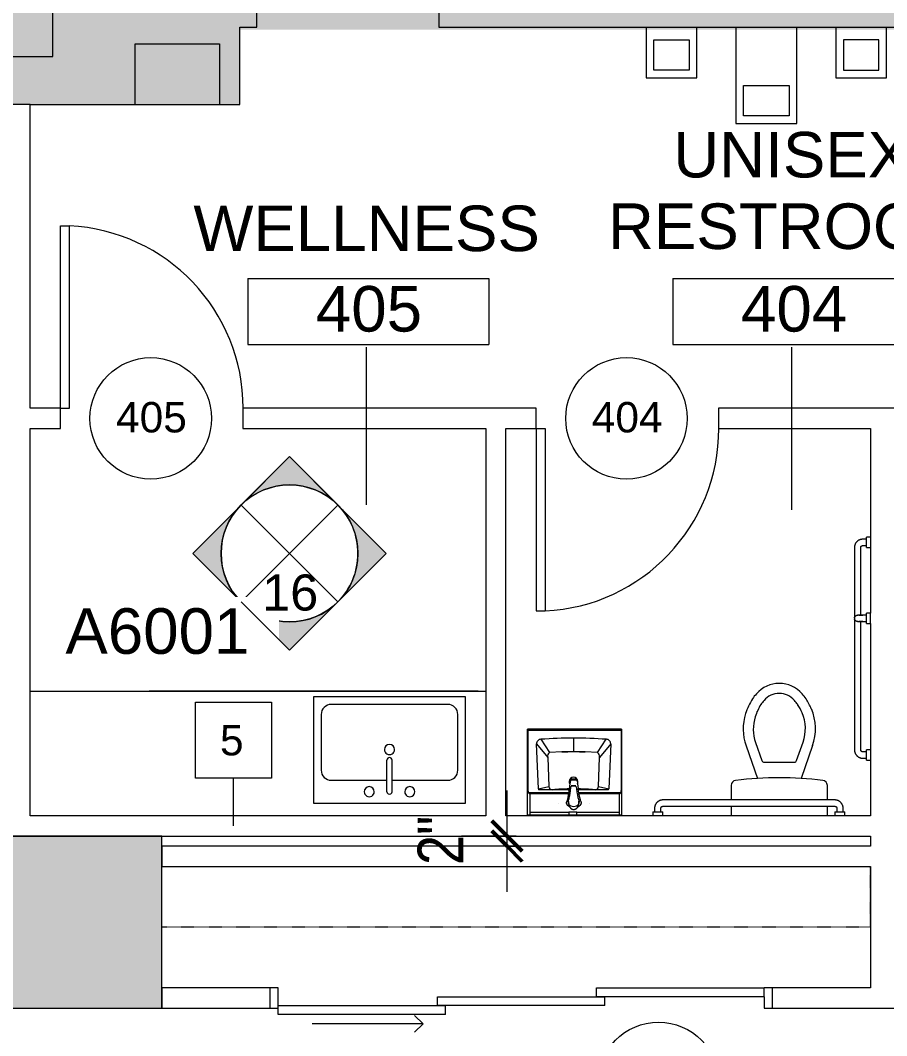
# Model space of a CAD drawing. Header units: inches. Extents: x -865 to 1895, y -762 to 1388.
# Drawn here: x 497.7 to 668.9, y -346.6 to -146.1 of the extents above; entities that cross this region are included whole.
import ezdxf

# ---------------------------------------------------------------- set-up
doc = ezdxf.new("R2010")
doc.units = ezdxf.units.IN
doc.header["$MEASUREMENT"] = 0
doc.linetypes.add('Overhead', pattern=[0.15625, 0.09375, -0.0625])
for name, color, linetype, lineweight in [('4th Floor Revit Background_dwg', 8, 'Continuous', 9), ('8309_BB$0$BB_COL_FILL', 7, 'Continuous', 9), ('A-ANNO-DIMS', 211, 'Continuous', 9), ('A-ANNO-DIMS-96', 211, 'Continuous', 9), ('A-AREA-IDEN', 2, 'Continuous', 20), ('A-DETL-GENF', 92, 'Continuous', 9), ('A-DOOR', 31, 'Continuous', 9), ('A-DOOR-FRAM', 31, 'Continuous', 9), ('A-DOOR-IDEN', 31, 'Continuous', 20), ('A-EXIST-CORE', 7, 'Continuous', 9), ('A-EXIST-WALL-INT', 7, 'Continuous', 9), ('A-WALL', 113, 'Continuous', 9), ('A-WALL-IDEN', 211, 'Continuous', 20), ('G-ANNO-SYMB', 111, 'Continuous', 9), ('P-EXIST-FIXT', 7, 'Continuous', 9), ('P-SANR-FIXT', 6, 'Continuous', 9), ('Q-CASE', 31, 'Continuous', 9), ('Q-SPCQ', 91, 'Continuous', 9)]:
    doc.layers.add(name, color=color, linetype=linetype, lineweight=lineweight)
doc.styles.add('Arial_1', font='arial.ttf', dxfattribs={"height": 9})
doc.styles.add('Arial_2', font='arial.ttf', dxfattribs={"height": 7.125})
doc.styles.add('Arial_3', font='arial.ttf', dxfattribs={"height": 6})
doc.styles.add('Arial_4', font='arial.ttf', dxfattribs={"width": 0.85, "height": 9})
doc.dimstyles.new('Linear_-_3_32__Arial__85_-_1__Tolerance', dxfattribs={"dimscale": 12, "dimtxt": 9.182335, "dimasz": 0.5, "dimexe": 0.75, "dimexo": 0.5, "dimgap": 0.5, "dimtad": 1, "dimdec": 0, "dimzin": 3, "dimdsep": 46, "dimlunit": 4, "dimtxsty": 'Arial_4', "dimblk1": 'OBLIQUE', "dimblk2": 'OBLIQUE', "dimsah": 1, "dimcen": 0.09, "dimdle": 0.75, "dimazin": 0, "dimtfac": 1, "dimtdec": 4, "dimtix": 1, "dimtmove": 0, "dimatfit": 3, "dimfxl": 1, "dimtvp": 1, "dimfrac": 2, "dimtolj": 1, "dimtzin": 0, "dimarcsym": 2})

# ---------------------------------------------------------------- blocks, each defined once
blk = doc.blocks.new('Single-Flush - 36_ x 96_-1525938-4th Floor New Construction - Partition Plan')
at = {"layer": 'A-DOOR', "color": 250, "lineweight": 20}
for p, q in [((16.25, -2), (16.25, -38.02)), ((18, -2), (16.25, -2)), ((18, -2), (18, -38.02)), ((18, -38.02), (16.25, -38.02))]:
    blk.add_line(p, q, dxfattribs=at)
at = {"layer": 'A-DOOR'}
blk.add_arc((18, -2), 36.07, 180, 267.2188, dxfattribs=at)
blk = doc.blocks.new('Counter Top _No Backsplash_ - Standard Counter Top-2510793-4th Floor New Construction - Partition Plan')
at = {"layer": 'Q-CASE', "lineweight": 13}
for p, q in [((-45.76, 24.62), (-22.26, 24.62)), ((-22.26, 24.62), (42.74, 24.62)), ((42.74, 24.62), (44.24, 24.62)), ((-22.26, 0), (-45.76, 0)), ((42.74, 0), (-22.26, 0)), ((44.24, 0), (42.74, 0))]:
    blk.add_line(p, q, dxfattribs=at)
blk = doc.blocks.new('Single-Flush - 36_ x 96_-1532445-4th Floor New Construction - Partition Plan')
at = {"layer": 'A-DOOR', "color": 250, "lineweight": 20}
for p, q in [((16.25, 2), (16.25, 38.02)), ((18, 38.02), (16.25, 38.02)), ((18, 2), (18, 38.02)), ((18, 2), (16.25, 2))]:
    blk.add_line(p, q, dxfattribs=at)
at = {"layer": 'A-DOOR'}
blk.add_arc((18, 2), 36.07, 92.7812, 180, dxfattribs=at)
blk = doc.blocks.new('Toilet - Wall-Mounted - 2D - ADA-993703-4th Floor New Construction - Partition Plan')
at = {"layer": 'P-SANR-FIXT', "lineweight": 13}
for p, q in [((-9.5, 0), (-9.5, -1.88)), ((9.5, -1.88), (9.5, 0)), ((-9.5, -3.12), (-9.5, -6)), ((9.5, -6), (9.5, -3.13)), ((-6.59, -13.86), (-4.32, -7.37)), ((6.57, -13.8), (4.32, -7.37)), ((-3.43, -10.9), (-4.71, -14.52)), ((2.96, -10.56), (-2.96, -10.56)), ((4.68, -14.46), (3.43, -10.9))]:
    blk.add_line(p, q, dxfattribs=at)
for centre, radius, start, end in [((-8.5, -6), 1, 180, 263.316), ((8.5, -6), 1, 276.684, 360), ((0, 66.53), 74.03, 263.316, 276.684), ((-2.96, -11.06), 0.5, 90, 160.6685), ((2.96, -11.06), 0.5, 19.3315, 90), ((2.84, -17.17), 10, 160.6685, 203.3287), ((-2.87, -17.11), 10, 342.1371, 19.3315), ((2.84, -17.17), 8, 160.6685, 203.3287), ((-2.87, -17.11), 8, 342.1371, 19.3315), ((-5.91, -16.13), 11.2, 328.4728, 342.1371), ((6.53, -15.58), 14.01, 203.3287, 212.3538), ((6.53, -15.58), 12.01, 203.3287, 212.1619), ((3.98, -16.66), 9.29, 214.879, 221.2014), ((-3.98, -16.66), 9.29, 318.7986, 325.0594), ((-5.91, -16.13), 13.2, 328.2162, 342.1371), ((3.98, -16.66), 11.29, 214.6359, 221.2014), ((0, -20.15), 4, 221.2014, 318.7986), ((-3.98, -16.66), 11.29, 318.7986, 325.3641), ((0, -20.15), 6, 221.2014, 318.7986)]:
    blk.add_arc(centre, radius, start, end, dxfattribs=at)
blk = doc.blocks.new('Upper Cabinet - Standard Upper Cabinet-1698585-4th Floor New Construction - Partition Plan')
at = {"layer": 'Q-CASE', "linetype": 'Overhead'}
for p, q in [((-47.26, 12), (92.74, 12)), ((-47.26, 0), (-47.26, 12)), ((92.74, 12), (92.74, 0))]:
    blk.add_line(p, q, dxfattribs=at)
at = {"layer": 'Q-CASE', "lineweight": 13}
blk.add_line((92.74, 0), (-47.26, 0), dxfattribs=at)
blk = doc.blocks.new('Sink - Restroom - Wall Mounted - Default-951108-4th Floor New Construction - Partition Plan')
at = {"layer": 'P-SANR-FIXT', "lineweight": 13}
for p, q in [((-9.51, 1.62), (-9.4, 1.62)), ((-9.51, -15.36), (-9.51, 1.62)), ((-9.4, 1.62), (-9.09, 1.62)), ((-9.09, 1.62), (-0.68, 1.62)), ((-9.09, 1.62), (-9.09, 1)), ((-0.68, 1), (-9.09, 1)), ((-9.09, 1), (-9.09, -2.41)), ((-0.68, 1.62), (0.03, 1.62)), ((-0.68, 1.62), (-0.68, 1)), ((-0.68, 1), (0.03, 1)), ((0.03, 1.62), (0.94, 1.62)), ((0.03, 1), (0.94, 1)), ((0.94, 1.62), (8.65, 1.62)), ((0.94, 1), (0.94, 1.62)), ((8.65, 1), (0.94, 1)), ((8.65, 1.62), (8.96, 1.62)), ((8.65, 1), (8.65, 1.62)), ((8.65, -2.41), (8.65, 1)), ((8.96, 1.62), (9.07, 1.62)), ((9.07, 1.62), (9.07, -15.35)), ((-9.45, -3.39), (-9.45, -15.09)), ((-9.13, -2.59), (-9.31, -2.77)), ((-9.31, -2.77), (-1.07, -2.77)), ((-9.13, -2.59), (-1.1, -2.59)), ((-4.92, -4.04), (-6.95, -3.56)), ((-6.93, -3.39), (-0.97, -3.39)), ((1.09, -3.39), (0.89, -3.41)), ((0.9, -3.39), (6.88, -3.39)), ((0.99, -2.77), (8.87, -2.77)), ((1.02, -2.59), (8.69, -2.59)), ((6.92, -3.56), (4.9, -4.04)), ((8.87, -2.77), (8.69, -2.59)), ((9, -15.09), (9, -3.39)), ((-4.92, -4.04), (-5.12, -9.79)), ((5.1, -9.79), (4.9, -4.04)), ((-7.34, -12.45), (-5.12, -9.79)), ((7.31, -12.45), (5.1, -9.79)), ((-4.76, -10.78), (-6.48, -13.38)), ((-4.76, -10.78), (-2.33, -10.87)), ((-2.33, -10.87), (2.3, -10.87)), ((-0.01, -13.63), (-0.01, -10.97)), ((2.3, -10.87), (4.73, -10.78)), ((6.46, -13.38), (4.73, -10.78)), ((-9.45, -15.09), (-9.51, -15.36)), ((-9.51, -15.36), (9.06, -15.36)), ((-9.45, -15.09), (9, -15.09)), ((9.07, -15.35), (9, -15.09)), ((9.06, -15.36), (9.07, -15.35))]:
    blk.add_line(p, q, dxfattribs=at)
at = {"layer": 'P-SANR-FIXT', "lineweight": 13, "flags": 128}
for points in [[(-9.31, -2.77), (-9.35, -2.8), (-9.38, -2.87), (-9.41, -2.97), (-9.43, -3.09), (-9.44, -3.24), (-9.45, -3.39)], [(-9.09, -2.41), (-9.09, -2.45), (-9.1, -2.49), (-9.1, -2.53), (-9.11, -2.56), (-9.12, -2.58), (-9.13, -2.59)], [(-7.34, -12.45), (-7.21, -9.49), (-7.08, -6.52), (-6.95, -3.56)], [(6.92, -3.56), (7.05, -6.52), (7.18, -9.49), (7.31, -12.45)], [(8.69, -2.59), (8.68, -2.58), (8.67, -2.56), (8.66, -2.53), (8.65, -2.49), (8.65, -2.45), (8.65, -2.41)], [(9, -3.39), (9, -3.24), (8.99, -3.09), (8.97, -2.97), (8.94, -2.87), (8.91, -2.8), (8.87, -2.77)], [(-0.01, -10.97), (-1.17, -10.92), (-2.33, -10.87)], [(2.3, -10.87), (1.14, -10.92), (-0.01, -10.97)]]:
    blk.add_lwpolyline(points, dxfattribs=at)
at = {"layer": 'P-SANR-FIXT', "lineweight": 13}
for centre, radius, start, end in [((-6.11, -3.6), 0.84, 165.4525, 177.4886), ((-4.26, -4.04), 0.663, 91.9155, 180), ((-1, 29.17), 32.72, 264.4886, 270.0864), ((0.97, 29.17), 32.72, 269.8373, 275.5114), ((4.23, -4.04), 0.663, 360, 88.0845), ((5.98, -3.73), 0.961, 9.8799, 20.659), ((0.01, -5.01), 0.856, 155.7776, 180), ((0.01, -5.01), 0.856, 180, 360), ((0.01, -5.01), 0.856, 0, 30), ((-4.24, -10.03), 0.913, 164.557, 235.5318), ((4.22, -10.03), 0.913, 304.4682, 15.443), ((-6.45, -12.49), 0.892, 177.4886, 267.793), ((2.32, 131.11), 144.75, 266.5114, 269.0747), ((-2.35, 131.11), 144.75, 270.9253, 273.4886), ((6.42, -12.49), 0.892, 272.207, 2.5114)]:
    blk.add_arc(centre, radius, start, end, dxfattribs=at)
blk = doc.blocks.new('Faucet-Restroom - Default-1769173-4th Floor New Construction - Partition Plan')
at = {"layer": 'P-SANR-FIXT', "lineweight": 13}
for p, q in [((-0.66, 6.13), (-0.66, 5.94)), ((0.34, 5.94), (0.34, 6.13)), ((-1.16, 1.72), (-1.16, 1.46)), ((0.84, 1.47), (0.84, 1.72))]:
    blk.add_line(p, q, dxfattribs=at)
at = {"layer": 'P-SANR-FIXT', "lineweight": 13, "flags": 128}
for points in [[(-0.65, 6.16), (-0.62, 6.18), (-0.58, 6.2), (-0.53, 6.23), (-0.46, 6.24), (-0.38, 6.26), (-0.29, 6.27), (-0.2, 6.27), (-0.11, 6.27), (-0.02, 6.27), (0.07, 6.26), (0.15, 6.24), (0.21, 6.23), (0.27, 6.2), (0.31, 6.18), (0.34, 6.16)], [(-1.05, 4.3), (-1.11, 3.84), (-1.23, 3.08), (-1.32, 2.6), (-1.38, 2.3), (-1.47, 1.95), (-1.51, 1.84), (-1.52, 1.8)], [(-0.81, 5.94), (-0.91, 5.28), (-0.97, 4.81), (-1.05, 4.3)], [(0.5, 5.94), (0.6, 5.29), (0.74, 4.36), (0.75, 4.3)], [(1.25, 1.82), (1.24, 1.86), (1.21, 1.95), (1.16, 2.09), (1.05, 2.54), (0.93, 3.18), (0.82, 3.83), (0.75, 4.3)], [(-1.24, 1.75), (-1.2, 2.01), (-1.09, 2.26)], [(-1.1, 2.23), (-1.1, 2.24), (-1.07, 2.32), (-1.03, 2.52)], [(0.68, 2.56), (0.73, 2.37), (0.76, 2.29), (0.77, 2.26)], [(0.78, 2.26), (0.89, 2.01), (0.93, 1.75)], [(-3.08, 1.33), (-3.08, 1.33), (-3.08, 1.33), (-3.08, 1.33), (-3.08, 1.33), (-3.08, 1.33), (-3.08, 1.33), (-3.08, 1.33), (-3.08, 1.33), (-3.08, 1.33), (-3.08, 1.33), (-3.08, 1.33), (-3.08, 1.33), (-3.08, 1.33), (-3.08, 1.33), (-3.08, 1.33), (-3.08, 1.33), (-3.08, 1.33), (-3.08, 1.33), (-3.08, 1.33), (-3.08, 1.33), (-3.08, 1.33), (-3.08, 1.33), (-3.08, 1.33), (-3.08, 1.33), (-3.08, 1.32), (-3.08, 1.32), (-3.08, 1.32), (-3.08, 1.32), (-3.08, 1.32), (-3.08, 1.32), (-3.08, 1.32), (-3.08, 1.32), (-3.08, 1.32), (-3.08, 1.32), (-3.08, 1.32), (-3.08, 1.32), (-3.08, 1.32), (-3.08, 1.32), (-3.08, 1.32), (-3.08, 1.32), (-3.08, 1.32), (-3.08, 1.32), (-3.08, 1.32), (-3.08, 1.32), (-3.08, 1.31), (-3.08, 1.31), (-3.08, 1.31), (-3.08, 1.31), (-3.08, 1.31), (-3.08, 1.31), (-3.08, 1.31), (-3.08, 1.31), (-3.08, 1.31), (-3.08, 1.31), (-3.08, 1.31), (-3.08, 1.31), (-3.08, 1.31), (-3.08, 1.31), (-3.08, 1.31), (-3.08, 1.31), (-3.08, 1.31), (-3.08, 1.31), (-3.08, 1.31), (-3.08, 1.31), (-3.08, 1.31), (-3.08, 1.31), (-3.08, 1.31), (-3.08, 1.31), (-3.08, 1.31), (-3.08, 1.31)], [(0.93, 1.75), (0.89, 1.48), (0.78, 1.23), (0.61, 1.02), (0.39, 0.86), (0.12, 0.76), (-0.16, 0.72), (-0.44, 0.76), (-0.7, 0.86), (-0.92, 1.02), (-1.09, 1.23), (-1.2, 1.48), (-1.24, 1.75)], [(-1.15, 1.81), (-1.16, 1.77), (-1.16, 1.73), (-1.16, 1.72)], [(0.84, 1.72), (0.84, 1.76), (0.84, 1.8), (0.84, 1.84)], [(2.93, 1.31), (2.93, 1.31), (2.93, 1.31), (2.93, 1.31), (2.93, 1.31), (2.93, 1.31), (2.93, 1.31), (2.93, 1.31), (2.93, 1.31), (2.93, 1.31), (2.93, 1.31), (2.93, 1.31), (2.93, 1.31), (2.93, 1.31), (2.93, 1.31), (2.93, 1.31), (2.93, 1.31), (2.93, 1.31), (2.93, 1.31), (2.93, 1.31), (2.93, 1.31), (2.93, 1.31), (2.93, 1.31), (2.93, 1.31), (2.93, 1.31), (2.93, 1.31), (2.93, 1.32), (2.93, 1.32), (2.93, 1.32), (2.93, 1.32), (2.93, 1.32), (2.93, 1.32), (2.93, 1.32), (2.93, 1.32), (2.93, 1.32), (2.93, 1.32), (2.93, 1.32), (2.93, 1.32), (2.93, 1.32), (2.93, 1.32), (2.93, 1.32), (2.93, 1.32), (2.93, 1.32), (2.93, 1.32), (2.93, 1.32), (2.93, 1.32), (2.93, 1.33), (2.93, 1.33), (2.93, 1.33), (2.93, 1.33), (2.93, 1.33), (2.93, 1.33), (2.93, 1.33), (2.93, 1.33), (2.93, 1.33), (2.93, 1.33), (2.93, 1.33), (2.93, 1.33), (2.93, 1.33), (2.93, 1.33), (2.93, 1.33), (2.93, 1.33), (2.93, 1.33), (2.93, 1.33), (2.93, 1.33), (2.93, 1.33), (2.93, 1.33), (2.93, 1.33), (2.93, 1.33), (2.93, 1.33), (2.93, 1.33)]]:
    blk.add_lwpolyline(points, dxfattribs=at)
at = {"layer": 'P-SANR-FIXT', "lineweight": 13}
for centre, major_axis, start_param, end_param in [((-0.18, 4.69), (1.96, 0), 1.327973, 1.81362), ((-0.18, 4.97), (1.61, 0), 4.415652, 5.009126)]:
    blk.add_ellipse(centre, major_axis=major_axis, ratio=0.079199, start_param=start_param, end_param=end_param, dxfattribs=at)
for points, knots in [([(-0.81, 5.94), (-0.81, 5.96), (-0.76, 6.01), (-0.58, 6.06), (-0.34, 6.09), (-0.09, 6.09), (0.1, 6.08), (0.24, 6.06), (0.33, 6.04), (0.4, 6.02), (0.46, 5.99), (0.49, 5.97), (0.5, 5.95), (0.5, 5.94)], [-1, -1, -1, -1, -0.852941, -0.705882, -0.588235, -0.470588, -0.352941, -0.294118, -0.235294, -0.176471, -0.117647, -0.058824, 0, 0, 0, 0]), ([(-1.58, 1.58), (-1.57, 1.65), (-1.55, 1.72), (-1.52, 1.79), (-1.52, 1.8)], [0, 0, 0, 0, 0.05555556, 0.06468184, 0.06468184, 0.06468184, 0.06468184]), ([(-0.98, 0.72), (-1.05, 0.75), (-1.14, 0.82), (-1.24, 0.9), (-1.29, 0.95), (-1.34, 0.99), (-1.38, 1.05), (-1.42, 1.1), (-1.45, 1.14), (-1.47, 1.16), (-1.49, 1.2), (-1.51, 1.26), (-1.54, 1.32), (-1.56, 1.37), (-1.57, 1.43), (-1.58, 1.49), (-1.58, 1.55), (-1.58, 1.58)], [0, 0, 0, 0, 0.2, 0.3, 0.35, 0.4, 0.475, 0.55, 0.5875, 0.60625, 0.625, 0.7, 0.775, 0.8125, 0.85, 0.925, 1, 1, 1, 1]), ([(-1.15, 1.36), (-1.15, 1.29), (-1.13, 1.13), (-1.06, 0.91), (-1.01, 0.78), (-0.98, 0.72)], [0.68454, 0.68454, 0.68454, 0.68454, 0.7777778, 0.8888889, 1, 1, 1, 1]), ([(-0.98, 0.72), (-0.95, 0.67), (-0.9, 0.6), (-0.84, 0.53), (-0.8, 0.49), (-0.77, 0.46), (-0.74, 0.44), (-0.7, 0.4), (-0.64, 0.36), (-0.58, 0.33), (-0.54, 0.3), (-0.5, 0.28), (-0.46, 0.27), (-0.4, 0.25), (-0.31, 0.22), (-0.22, 0.21), (-0.16, 0.21)], [0, 0, 0, 0, 0.166667, 0.25, 0.291667, 0.333333, 0.375, 0.416667, 0.5, 0.583333, 0.625, 0.666667, 0.708333, 0.75, 0.833333, 1, 1, 1, 1]), ([(-0.16, 0.21), (-0.1, 0.21), (-0.01, 0.22), (0.08, 0.25), (0.13, 0.26), (0.17, 0.28), (0.21, 0.3), (0.25, 0.32), (0.31, 0.35), (0.36, 0.39), (0.4, 0.42), (0.43, 0.45), (0.46, 0.47), (0.5, 0.51), (0.56, 0.58), (0.61, 0.64), (0.64, 0.68)], [0, 0, 0, 0, 0.166667, 0.25, 0.291667, 0.333333, 0.375, 0.416667, 0.5, 0.583333, 0.625, 0.666667, 0.708333, 0.75, 0.833333, 1, 1, 1, 1]), ([(1.32, 1.58), (1.32, 1.54), (1.31, 1.48), (1.3, 1.41), (1.28, 1.35), (1.26, 1.29), (1.24, 1.24), (1.22, 1.2), (1.2, 1.16), (1.17, 1.13), (1.15, 1.09), (1.11, 1.04), (1.07, 1), (1.03, 0.95), (0.99, 0.91), (0.93, 0.86), (0.82, 0.78), (0.72, 0.72), (0.64, 0.68)], [0, 0, 0, 0, 0.1, 0.15, 0.2, 0.25, 0.3, 0.35, 0.375, 0.4, 0.45, 0.5, 0.55, 0.6, 0.65, 0.7, 0.8, 1, 1, 1, 1]), ([(0.64, 0.68), (0.67, 0.74), (0.73, 0.87), (0.81, 1.11), (0.83, 1.28), (0.84, 1.37)], [0, 0, 0, 0, 0.1111111, 0.2222222, 0.3329449, 0.3329449, 0.3329449, 0.3329449]), ([(1.25, 1.82), (1.26, 1.79), (1.29, 1.72), (1.31, 1.64), (1.32, 1.58)], [0.9320871, 0.9320871, 0.9320871, 0.9320871, 0.95833333, 1, 1, 1, 1])]:
    blk.add_open_spline(points, degree=3, knots=knots, dxfattribs=at)
for points in [[(-1.24, 1.75), (-1.19, 1.86), (-1.09, 2.18), (-0.95, 2.9), (-0.8, 3.82), (-0.7, 4.5), (-0.66, 4.84)], [(0.29, 4.84), (0.34, 4.5), (0.45, 3.82), (0.61, 2.9), (0.77, 2.18), (0.87, 1.86), (0.93, 1.75)]]:
    blk.add_open_spline(points, degree=3, dxfattribs=at)
blk = doc.blocks.new('Sink Kitchen-Single - 30_ x 21_-2296041-4th Floor New Construction - Partition Plan')
at = {"layer": 'P-SANR-FIXT', "lineweight": 13}
for p, q in [((15.62, 10.59), (-14.38, 10.59)), ((-14.38, 10.59), (-14.38, -10.41)), ((15.62, -10.41), (15.62, 10.59)), ((0.12, 8.34), (0.12, 2.09)), ((1.12, 8.34), (1.12, 2.09)), ((0.12, 6.09), (-10.88, 6.09)), ((12.12, 6.09), (1.12, 6.09)), ((-12.88, 4.09), (-12.88, -6.91)), ((14.12, -6.91), (14.12, 4.09)), ((-10.88, -8.91), (12.12, -8.91)), ((-14.38, -10.41), (15.62, -10.41))]:
    blk.add_line(p, q, dxfattribs=at)
for centre, radius, start, end in [((-3.38, 8.34), 1, 360, 180), ((-3.38, 8.34), 1, 180, 0), ((0.62, 8.34), 0.5, 360, 180), ((4.62, 8.34), 1, 360, 180), ((4.62, 8.34), 1, 180, 360), ((-10.88, 4.09), 2, 90, 180), ((12.12, 4.09), 2, 360, 90), ((0.62, 2.09), 0.5, 180, 0), ((0.62, 0), 1, 360, 180), ((0.62, 0), 1, 180, 0), ((-10.88, -6.91), 2, 180, 270), ((12.12, -6.91), 2, 270, 0)]:
    blk.add_arc(centre, radius, start, end, dxfattribs=at)
blk = doc.blocks.new('ADA - toilet_3-piece_grab_bars - 17_ Seat Height-2614639-4th Floor New Construction - Partition Plan')
at = {"layer": 'Q-SPCQ'}
for p, q in [((33.19, 56.62), (32.44, 56.62)), ((33.94, 57), (33.19, 57)), ((33.19, 55), (33.19, 57)), ((30.82, 55), (30.82, 15)), ((32.07, 41.61), (32.07, 55)), ((32.44, 55.37), (33.19, 55.37)), ((33.19, 55), (33.94, 55)), ((32.07, 15), (32.07, 40.38)), ((33.19, 41.62), (32.44, 41.62)), ((33.19, 41.62), (32.44, 41.62)), ((32.44, 40.37), (33.19, 40.37)), ((32.44, 40.37), (33.19, 40.37)), ((33.94, 42), (33.19, 42)), ((33.19, 40), (33.19, 42)), ((33.94, 42), (33.94, 40)), ((33.19, 40), (33.94, 40)), ((33.19, 14.62), (32.44, 14.62)), ((33.94, 15), (33.19, 15)), ((33.19, 13), (33.19, 15)), ((32.44, 13.37), (33.19, 13.37)), ((33.19, 13), (33.94, 13)), ((26.94, 5.12), (-7.06, 5.12)), ((-9.06, 2.75), (-9.06, 2)), ((-9.06, 2.75), (-7.06, 2.75)), ((-8.68, 3.5), (-8.68, 2.75)), ((-7.43, 2.75), (-7.43, 3.5)), ((-7.06, 3.87), (26.94, 3.87)), ((-7.06, 2), (-7.06, 2.75)), ((26.94, 2.75), (26.94, 2)), ((26.94, 2.75), (28.94, 2.75)), ((27.32, 3.5), (27.32, 2.75)), ((28.57, 2.75), (28.57, 3.5)), ((28.94, 2), (28.94, 2.75))]:
    blk.add_line(p, q, dxfattribs=at)
at = {"layer": 'Q-SPCQ', "flags": 128}
for points in [[(32.44, 56.62), (32.38, 56.62), (32.31, 56.62), (32.25, 56.61), (32.18, 56.6), (32.12, 56.59), (32.05, 56.58), (31.99, 56.56), (31.93, 56.54), (31.87, 56.52), (31.81, 56.5), (31.75, 56.47), (31.69, 56.44), (31.63, 56.41), (31.58, 56.38), (31.52, 56.34), (31.47, 56.3), (31.42, 56.26), (31.37, 56.22), (31.32, 56.18), (31.28, 56.13), (31.23, 56.08), (31.19, 56.04), (31.15, 55.98), (31.11, 55.93), (31.07, 55.88), (31.04, 55.82), (31.01, 55.77), (30.98, 55.71), (30.95, 55.65), (30.93, 55.59), (30.9, 55.53), (30.88, 55.47), (30.87, 55.4), (30.85, 55.34), (30.84, 55.28), (30.83, 55.21), (30.82, 55.15), (30.82, 55.08), (30.82, 55.02), (30.82, 55)], [(32.07, 55), (32.07, 55.01), (32.07, 55.03), (32.07, 55.04), (32.07, 55.06), (32.07, 55.07), (32.08, 55.09), (32.08, 55.1), (32.09, 55.12), (32.09, 55.13), (32.1, 55.15), (32.1, 55.16), (32.11, 55.17), (32.12, 55.19), (32.12, 55.2), (32.13, 55.21), (32.14, 55.22), (32.15, 55.24), (32.16, 55.25), (32.17, 55.26), (32.18, 55.27), (32.19, 55.28), (32.2, 55.29), (32.21, 55.3), (32.23, 55.31), (32.24, 55.32), (32.25, 55.32), (32.26, 55.33), (32.28, 55.34), (32.29, 55.34), (32.31, 55.35), (32.32, 55.35), (32.33, 55.36), (32.35, 55.36), (32.36, 55.37), (32.38, 55.37), (32.39, 55.37), (32.41, 55.37), (32.42, 55.37), (32.44, 55.37), (32.44, 55.37)], [(30.83, 41.12), (30.83, 41.15), (30.84, 41.17), (30.85, 41.2), (30.86, 41.22), (30.87, 41.24), (30.88, 41.27), (30.89, 41.29), (30.9, 41.31), (30.91, 41.33), (30.93, 41.35), (30.94, 41.37), (30.96, 41.39), (30.97, 41.41), (30.99, 41.43), (31.01, 41.45), (31.02, 41.47), (31.04, 41.48), (31.06, 41.5), (31.08, 41.51), (31.1, 41.53), (31.12, 41.54), (31.15, 41.55), (31.17, 41.56), (31.19, 41.57), (31.21, 41.58), (31.24, 41.59), (31.26, 41.6), (31.29, 41.61), (31.31, 41.61), (31.33, 41.62), (31.36, 41.62), (31.38, 41.62), (31.41, 41.62), (31.43, 41.62), (31.44, 41.62)], [(31.44, 40.37), (31.42, 40.38), (31.39, 40.38), (31.37, 40.38), (31.34, 40.38), (31.32, 40.39), (31.29, 40.39), (31.27, 40.4), (31.24, 40.41), (31.22, 40.42), (31.2, 40.42), (31.17, 40.43), (31.15, 40.45), (31.13, 40.46), (31.11, 40.47), (31.09, 40.48), (31.07, 40.5), (31.05, 40.51), (31.03, 40.53), (31.01, 40.55), (30.99, 40.56), (30.98, 40.58), (30.96, 40.6), (30.94, 40.62), (30.93, 40.64), (30.92, 40.66), (30.9, 40.68), (30.89, 40.71), (30.88, 40.73), (30.87, 40.75), (30.86, 40.77), (30.85, 40.8), (30.84, 40.82), (30.84, 40.84), (30.83, 40.87), (30.83, 40.89)], [(31.44, 41.62), (31.44, 41.62), (31.44, 41.62), (31.45, 41.62), (31.45, 41.62), (31.46, 41.62)], [(32.44, 41.62), (32.4, 41.62), (32.36, 41.62), (32.32, 41.62), (32.28, 41.62), (32.24, 41.62), (32.2, 41.62), (32.16, 41.62), (32.13, 41.62), (32.09, 41.62), (32.05, 41.62), (32.02, 41.62), (31.98, 41.62), (31.94, 41.62), (31.91, 41.62), (31.88, 41.62), (31.84, 41.62), (31.81, 41.62), (31.78, 41.62), (31.75, 41.62), (31.72, 41.62), (31.7, 41.62), (31.67, 41.62), (31.65, 41.62), (31.62, 41.62), (31.6, 41.62), (31.58, 41.62), (31.56, 41.62), (31.54, 41.62), (31.52, 41.62), (31.51, 41.62), (31.5, 41.62), (31.48, 41.62), (31.47, 41.62), (31.46, 41.62), (31.46, 41.62), (31.45, 41.62), (31.45, 41.62), (31.44, 41.62), (31.44, 41.62)], [(31.46, 40.37), (31.46, 40.37), (31.45, 40.37), (31.45, 40.37), (31.44, 40.37), (31.44, 40.37)], [(31.44, 40.37), (31.44, 40.37), (31.44, 40.37), (31.45, 40.37), (31.45, 40.37), (31.46, 40.37), (31.47, 40.37), (31.48, 40.37), (31.49, 40.37), (31.51, 40.37), (31.52, 40.37), (31.54, 40.37), (31.55, 40.37), (31.57, 40.37), (31.59, 40.37), (31.62, 40.37), (31.64, 40.37), (31.66, 40.37), (31.69, 40.37), (31.72, 40.37), (31.74, 40.37), (31.77, 40.37), (31.8, 40.37), (31.84, 40.37), (31.87, 40.37), (31.9, 40.37), (31.93, 40.37), (31.97, 40.37), (32.01, 40.37), (32.04, 40.37), (32.08, 40.37), (32.12, 40.37), (32.15, 40.37), (32.19, 40.37), (32.23, 40.37), (32.27, 40.37), (32.31, 40.37), (32.35, 40.37), (32.39, 40.37), (32.43, 40.37), (32.44, 40.37)], [(32.44, 40.37), (32.4, 40.37), (32.36, 40.37), (32.32, 40.37), (32.28, 40.37), (32.24, 40.37), (32.2, 40.37), (32.16, 40.37), (32.13, 40.37), (32.09, 40.37), (32.05, 40.37), (32.02, 40.37), (31.98, 40.37), (31.94, 40.37), (31.91, 40.37), (31.88, 40.37), (31.84, 40.37), (31.81, 40.37), (31.78, 40.37), (31.75, 40.37), (31.72, 40.37), (31.7, 40.37), (31.67, 40.37)], [(31.69, 41.62), (31.72, 41.62), (31.74, 41.62), (31.77, 41.62), (31.8, 41.62), (31.84, 41.62), (31.87, 41.62), (31.9, 41.62), (31.93, 41.62), (31.97, 41.62), (32.01, 41.62), (32.04, 41.62), (32.08, 41.62), (32.12, 41.62), (32.15, 41.62), (32.19, 41.62), (32.23, 41.62), (32.27, 41.62), (32.31, 41.62), (32.35, 41.62), (32.39, 41.62), (32.43, 41.62), (32.44, 41.62)], [(30.82, 15), (30.82, 14.94), (30.82, 14.87), (30.83, 14.81), (30.84, 14.74), (30.85, 14.68), (30.86, 14.61), (30.88, 14.55), (30.9, 14.49), (30.92, 14.43), (30.94, 14.37), (30.97, 14.31), (31, 14.25), (31.03, 14.19), (31.06, 14.14), (31.1, 14.08), (31.14, 14.03), (31.18, 13.98), (31.22, 13.93), (31.26, 13.88), (31.31, 13.83), (31.36, 13.79), (31.41, 13.75), (31.46, 13.71), (31.51, 13.67), (31.56, 13.63), (31.62, 13.6), (31.68, 13.57), (31.73, 13.54), (31.79, 13.51), (31.85, 13.49), (31.91, 13.46), (31.98, 13.44), (32.04, 13.43), (32.1, 13.41), (32.16, 13.4), (32.23, 13.39), (32.29, 13.38), (32.36, 13.38), (32.42, 13.37), (32.44, 13.37)], [(32.44, 14.62), (32.43, 14.63), (32.41, 14.63), (32.4, 14.63), (32.38, 14.63), (32.37, 14.63), (32.35, 14.64), (32.34, 14.64), (32.32, 14.64), (32.31, 14.65), (32.3, 14.65), (32.28, 14.66), (32.27, 14.67), (32.25, 14.67), (32.24, 14.68), (32.23, 14.69), (32.22, 14.7), (32.21, 14.71), (32.19, 14.72), (32.18, 14.73), (32.17, 14.74), (32.16, 14.75), (32.15, 14.76), (32.14, 14.77), (32.13, 14.78), (32.13, 14.8), (32.12, 14.81), (32.11, 14.82), (32.1, 14.84), (32.1, 14.85), (32.09, 14.86), (32.09, 14.88), (32.08, 14.89), (32.08, 14.91), (32.07, 14.92), (32.07, 14.94), (32.07, 14.95), (32.07, 14.97), (32.07, 14.98), (32.07, 15), (32.07, 15)], [(-7.06, 5.12), (-7.12, 5.12), (-7.19, 5.12), (-7.25, 5.11), (-7.32, 5.1), (-7.38, 5.09), (-7.45, 5.08), (-7.51, 5.06), (-7.57, 5.04), (-7.63, 5.02), (-7.69, 5), (-7.75, 4.97), (-7.81, 4.94), (-7.87, 4.91), (-7.92, 4.88), (-7.98, 4.84), (-8.03, 4.8), (-8.08, 4.76), (-8.13, 4.72), (-8.18, 4.68), (-8.22, 4.63), (-8.27, 4.58), (-8.31, 4.54), (-8.35, 4.48), (-8.39, 4.43), (-8.43, 4.38), (-8.46, 4.32), (-8.49, 4.27), (-8.52, 4.21), (-8.55, 4.15), (-8.57, 4.09), (-8.6, 4.03), (-8.62, 3.97), (-8.63, 3.9), (-8.65, 3.84), (-8.66, 3.78), (-8.67, 3.71), (-8.68, 3.65), (-8.68, 3.58), (-8.68, 3.52), (-8.68, 3.5)], [(28.57, 3.5), (28.56, 3.56), (28.56, 3.63), (28.55, 3.69), (28.55, 3.76), (28.53, 3.82), (28.52, 3.89), (28.5, 3.95), (28.48, 4.01), (28.46, 4.07), (28.44, 4.13), (28.41, 4.19), (28.38, 4.25), (28.35, 4.31), (28.32, 4.36), (28.28, 4.42), (28.24, 4.47), (28.2, 4.52), (28.16, 4.57), (28.12, 4.62), (28.07, 4.67), (28.03, 4.71), (27.98, 4.75), (27.93, 4.79), (27.87, 4.83), (27.82, 4.87), (27.76, 4.9), (27.71, 4.93), (27.65, 4.96), (27.59, 4.99), (27.53, 5.01), (27.47, 5.04), (27.41, 5.06), (27.34, 5.07), (27.28, 5.09), (27.22, 5.1), (27.15, 5.11), (27.09, 5.12), (27.02, 5.12), (26.96, 5.12), (26.94, 5.12)], [(-7.43, 3.5), (-7.43, 3.51), (-7.43, 3.53), (-7.43, 3.54), (-7.43, 3.56), (-7.43, 3.57), (-7.42, 3.59), (-7.42, 3.6), (-7.41, 3.62), (-7.41, 3.63), (-7.4, 3.65), (-7.4, 3.66), (-7.39, 3.67), (-7.38, 3.69), (-7.38, 3.7), (-7.37, 3.71), (-7.36, 3.72), (-7.35, 3.74), (-7.34, 3.75), (-7.33, 3.76), (-7.32, 3.77), (-7.31, 3.78), (-7.3, 3.79), (-7.29, 3.8), (-7.27, 3.81), (-7.26, 3.82), (-7.25, 3.82), (-7.24, 3.83), (-7.22, 3.84), (-7.21, 3.84), (-7.19, 3.85), (-7.18, 3.85), (-7.17, 3.86), (-7.15, 3.86), (-7.14, 3.87), (-7.12, 3.87), (-7.11, 3.87), (-7.09, 3.87), (-7.08, 3.87), (-7.06, 3.87), (-7.06, 3.87)], [(26.94, 3.87), (26.96, 3.87), (26.97, 3.87), (26.99, 3.87), (27, 3.87), (27.02, 3.87), (27.03, 3.86), (27.04, 3.86), (27.06, 3.86), (27.07, 3.85), (27.09, 3.85), (27.1, 3.84), (27.11, 3.83), (27.13, 3.83), (27.14, 3.82), (27.15, 3.81), (27.17, 3.8), (27.18, 3.79), (27.19, 3.78), (27.2, 3.77), (27.21, 3.76), (27.22, 3.75), (27.23, 3.74), (27.24, 3.73), (27.25, 3.72), (27.26, 3.7), (27.26, 3.69), (27.27, 3.68), (27.28, 3.66), (27.28, 3.65), (27.29, 3.64), (27.3, 3.62), (27.3, 3.61), (27.3, 3.59), (27.31, 3.58), (27.31, 3.56), (27.31, 3.55), (27.31, 3.53), (27.32, 3.52), (27.32, 3.5), (27.32, 3.5)]]:
    blk.add_lwpolyline(points, dxfattribs=at)
blk = doc.blocks.new('Base Cabinet - Standard Base Cabinet-2511387-4th Floor New Construction - Partition Plan')
at = {"layer": 'Q-CASE', "lineweight": 13}
blk.add_line((64.24, 0), (-0.76, 0), dxfattribs=at)
blk = doc.blocks.new('Sliding Door - 3 Panel - Type 1-2915819-4th Floor New Construction - Partition Plan')
at = {"layer": 'A-DOOR'}
for q in [(24.42, 6.77), (24.42, 3.43), (44.64, 5.1)]:
    blk.add_line((22.75, 5.1), q, dxfattribs=at)
at = {"layer": 'A-DOOR-FRAM'}
for p, q in [((18.29, 3.25), (51.38, 3.25)), ((18.29, 3.25), (18.29, 1.5)), ((51.38, 3.25), (51.38, 1.5)), ((-13.15, 1.5), (19.93, 1.5)), ((-13.15, 1.5), (-13.15, -0.25)), ((51.38, 1.5), (18.29, 1.5)), ((19.93, 1.5), (19.93, -0.25)), ((-44.62, -0.25), (-11.54, -0.25)), ((-44.62, -0.25), (-44.62, -2)), ((-11.54, -2), (-44.62, -2)), ((19.93, -0.25), (-13.15, -0.25)), ((-11.54, -0.25), (-11.54, -2))]:
    blk.add_line(p, q, dxfattribs=at)
at = {"layer": 'A-DOOR-FRAM', "color": 250, "lineweight": 20}
for p, q in [((-44.62, 2), (-46.2, 2)), ((-44.62, -0.25), (-44.62, 2)), ((52.95, 2), (51.38, 2)), ((51.38, 1.5), (51.38, -2)), ((-46.2, -2), (-44.62, -2)), ((51.38, -2), (52.95, -2))]:
    blk.add_line(p, q, dxfattribs=at)
blk = doc.blocks.new('4th Floor Revit Background_dwg-1506688-4th Floor New Construction - Partition Plan')
at = {"layer": '8309_BB$0$BB_COL_FILL'}
blk.add_hatch(color=256, dxfattribs=at).paths.add_polyline_path([(1682.34, 499.78), (1682.34, 533.78), (1652.34, 533.78), (1652.34, 499.78)], flags=0)
for p, q in [((1682.34, 533.78), (1652.34, 533.78)), ((1682.34, 499.78), (1682.34, 533.78)), ((1652.34, 499.78), (1682.34, 499.78))]:
    blk.add_line(p, q, dxfattribs=at)
at = {"layer": 'A-EXIST-CORE', "flags": 128}
for points in [[(1549.82, 898.35), (1549.82, 865.52), (1559.32, 865.52), (1559.32, 687.77), (1660.82, 687.77), (1660.82, 897.27), (1559.32, 897.27), (1559.32, 865.52)], [(1656.34, 678.27), (1697.73, 678.27), (1697.73, 693.52), (1701.1, 693.52), (1701.1, 697.52), (1677.1, 697.52), (1677.1, 805.27), (1704.98, 805.27)], [(1762.6, 763.64), (1725.1, 763.64), (1725.1, 759.27), (1740.1, 759.27), (1740.1, 697.52), (1737.1, 697.52), (1737.1, 693.52), (1866.48, 693.52), (1866.48, 697.52), (1845.1, 697.52), (1845.1, 717.02), (1841.1, 717.02)], [(1677.1, 678.27), (1677.1, 690.27), (1693.73, 690.27), (1693.73, 678.27)]]:
    blk.add_lwpolyline(points, dxfattribs=at)
at = {"layer": 'A-EXIST-WALL-INT'}
for p, q in [((1682.34, 531.78), (1682.34, 533.78)), ((1682.34, 515.78), (1682.34, 527.78)), ((1682.34, 503.78), (1682.34, 515.78)), ((1652.34, 499.78), (1682.34, 499.78))]:
    blk.add_line(p, q, dxfattribs=at)
at = {"layer": 'P-EXIST-FIXT', "flags": 128}
for points in [[(1778.04, 693.52), (1778.04, 683.53), (1788.04, 683.53), (1788.04, 693.52)], [(1795.79, 693.52), (1795.79, 674.52), (1807.79, 674.52), (1807.79, 693.52)], [(1815.54, 693.52), (1815.54, 683.53), (1825.54, 683.53), (1825.54, 693.52)]]:
    blk.add_lwpolyline(points, dxfattribs=at)
for points in [[(1779.54, 685.03), (1779.54, 691.03), (1786.54, 691.03), (1786.54, 685.03)], [(1817.04, 685.03), (1824.04, 685.03), (1824.04, 691.03), (1817.04, 691.03)], [(1797.29, 682.02), (1806.29, 682.02), (1806.29, 676.02), (1797.29, 676.02)]]:
    blk.add_lwpolyline(points, close=True, dxfattribs=at)
blk = doc.blocks.new('Elevation - Interiors-59324-4th Floor New Construction - Partition Plan')
at = {"layer": 'G-ANNO-SYMB'}
h = blk.add_hatch(color=256, dxfattribs=at)
edge = h.paths.add_edge_path(flags=0)
edge.add_line((-0.0996, 0.0996), (0, 0.1992))
edge.add_line((0, 0.1992), (0.0996, 0.0996))
edge.add_arc((0, 0), 0.1409, 45, 135)
h = blk.add_hatch(color=256, dxfattribs=at)
edge = h.paths.add_edge_path(flags=0)
edge.add_line((-0.1992, 0), (-0.0996, 0.0996))
edge.add_arc((0, 0), 0.1409, 135, 225)
edge.add_line((-0.0996, -0.0996), (-0.1992, 0))
h = blk.add_hatch(color=256, dxfattribs=at)
edge = h.paths.add_edge_path(flags=0)
edge.add_line((0.1992, 0), (0.0996, -0.0996))
edge.add_arc((0, 0), 0.1409, 315, 405)
edge.add_line((0.0996, 0.0996), (0.1992, 0))
h = blk.add_hatch(color=256, dxfattribs=at)
edge = h.paths.add_edge_path(flags=0)
edge.add_arc((0, 0), 0.1409, 225, 315)
edge.add_line((0.0996, -0.0996), (0, -0.1992))
edge.add_line((0, -0.1992), (-0.0996, -0.0996))
for p, q in [((0, 0.1992), (-0.1992, 0)), ((0, 0.1992), (-0.0996, 0.0996)), ((0.1992, 0), (0, 0.1992)), ((0.0996, 0.0996), (0, 0.1992)), ((-0.0996, 0.0996), (-0.1992, 0)), ((-0.0996, 0.0996), (0.0996, -0.0996)), ((0.0996, 0.0996), (-0.0996, -0.0996)), ((0, 0), (-0.0996, 0.0996)), ((-0.0996, 0.0996), (0, 0)), ((0.0996, 0.0996), (0, 0)), ((0, 0), (0.0996, 0.0996)), ((0.1992, 0), (0.0996, 0.0996)), ((0, -0.1992), (0.1992, 0)), ((-0.1992, 0), (0, -0.1992)), ((-0.1992, 0), (-0.0996, -0.0996)), ((-0.0996, -0.0996), (0, 0)), ((0, 0), (-0.0996, -0.0996)), ((0, 0), (0.0996, -0.0996)), ((0.0996, -0.0996), (0, 0)), ((0.0996, -0.0996), (0.1992, 0)), ((-0.0996, -0.0996), (0, -0.1992)), ((0, -0.1992), (0.0996, -0.0996))]:
    blk.add_line(p, q, dxfattribs=at)
blk.add_circle((0, 0), 0.1409, dxfattribs=at)
for start, end in [(45, 135), (45, 135), (135, 225), (135, 225), (315, 45), (315, 45), (225, 315), (225, 315)]:
    blk.add_arc((0, 0), 0.1409, start, end, dxfattribs=at)
blk = doc.blocks.new('FORM Room Tag - Name _ Number-61107-4th Floor New Construction - Partition Plan')
at = {"layer": 'A-AREA-IDEN'}
for p, q in [((-0.2444, -0.0231), (-0.2444, -0.1589)), ((-0.2444, -0.0231), (0.2515, -0.0231)), ((0.2515, -0.0231), (0.2515, -0.1589)), ((-0.2444, -0.1589), (0.2515, -0.1589))]:
    blk.add_line(p, q, dxfattribs=at)
blk = doc.blocks.new('Elevation - Triangle - 51_256_-58624-4th Floor New Construction - Partition Plan')
at = {"layer": 'G-ANNO-SYMB'}
for p, q in [((0, 0.0996), (-0.0996, 0)), ((0.0996, 0), (0, 0.0996))]:
    blk.add_line(p, q, dxfattribs=at)
blk = doc.blocks.new('FORM Wall Tag - Default-61693-4th Floor New Construction - Partition Plan')
at = {"layer": 'A-WALL-IDEN'}
for p, q in [((-0.078125, 0.078125), (0.078125, 0.078125)), ((-0.078125, -0.078125), (-0.078125, 0.078125)), ((0.078125, 0.078125), (0.078125, -0.078125)), ((0.078125, -0.078125), (-0.078125, -0.078125))]:
    blk.add_line(p, q, dxfattribs=at)
blk = doc.blocks.new('FORM Door Tag - Default-60822-4th Floor New Construction - Partition Plan')
at = {"layer": 'A-DOOR-IDEN'}
blk.add_circle((-0.002, 0), 0.125, dxfattribs=at)
blk = doc.blocks.new('DIMBLOCK62-4th Floor New Construction - Partition Plan')
at = {"layer": 'A-ANNO-DIMS-96'}
for p, q in [((593.9, -318.21), (593.9, -298.21)), ((595.66, -307.21), (584.9, -307.21)), ((593.9, -307.21), (595.66, -307.21)), ((595.66, -309.21), (584.9, -309.21)), ((593.9, -309.21), (595.66, -309.21))]:
    blk.add_line(p, q, dxfattribs=at)
at = {"layer": 'A-ANNO-DIMS-96', "lineweight": 50}
for p, q in [((593.9, -307.21), (590.9, -304.21)), ((593.9, -309.21), (590.9, -306.21)), ((593.9, -307.21), (596.9, -310.21)), ((593.9, -309.21), (596.9, -312.21))]:
    blk.add_line(p, q, dxfattribs=at)
at = {"layer": 'A-ANNO-DIMS-96', "color": 0, "insert": (576.22, -312.94), "char_height": 9, "width": 11.3578, "attachment_point": 1, "rotation": 90, "line_spacing_factor": 0.941778, "style": 'Arial_4'}
blk.add_mtext('2"', dxfattribs=at)
blk = doc.blocks.new('_Oblique')
at = {"color": 0, "linetype": 'ByBlock', "lineweight": -2}
blk.add_line((-0.5, -0.5), (0.5, 0.5), dxfattribs=at)

msp = doc.modelspace()

# ---------------------------------------------------------------- hatches: boundary and pattern name
at = {"layer": 'A-DETL-GENF'}
h = msp.add_hatch(color=9, dxfattribs=at)
h.paths.add_polyline_path([(393.16, -162.72), (541.06, -162.72), (541.06, -147.94), (752.68, -147.94), (752.68, -162.72), (867.19, -162.72), (867.19, 64.4), (393.16, 64.4), (393.16, 24.53), (402.64, 24.53), (402.64, -19.47), (393.16, -19.47), (393.16, -77.47), (402.64, -77.47), (402.64, -121.47), (393.16, -121.47), (393.16, -158.22)], flags=0)
h.paths.add_polyline_path([(1527.09, -162.72), (1527.09, 68.31), (1241.09, 68.31), (1241.09, -162.72), (1517.61, -162.72)], flags=0)
h.paths.add_polyline_path([(159.67, -160.85), (261.14, -160.85), (261.14, -120.86), (251.64, -120.86), (251.64, -76.86), (261.64, -76.86), (261.64, -18.86), (251.64, -18.86), (251.64, 25.14), (261.14, 25.14), (261.14, 62.36), (177.39, 62.36), (95.51, 144.24), (38.05, 144.24), (38.05, 18.14), (1.06, 18.14), (1.06, -160.85), (153.68, -160.85)], flags=0)
h.paths.add_polyline_path([(-353.51, 330.78), (-327.35, 330.78), (-209.17, 448.96), (-318.99, 558.75), (-389.63, 558.75), (-389.63, 773.5), (-505.56, 773.5), (-505.56, 330.78), (-374.02, 330.78)], flags=0)

# ---------------------------------------------------------------- linework, layer by layer
at = {"layer": 'A-AREA-IDEN'}
for p, q in [((566.14, -241.82), (566.14, -210.68)), ((650.14, -242.77), (650.14, -210.68))]:
    msp.add_line(p, q, dxfattribs=at)
at = {"layer": 'A-WALL', "color": 250, "lineweight": 20}
for p, q in [((499.67, -162.72), (495.67, -162.72)), ((499.67, -222.72), (499.67, -162.72)), ((505.67, -222.72), (499.67, -222.72)), ((505.67, -226.72), (505.67, -222.72)), ((599.67, -222.72), (541.67, -222.72)), ((541.67, -222.72), (541.67, -226.72)), ((599.67, -226.72), (599.67, -222.72)), ((861.67, -222.72), (635.67, -222.72)), ((635.67, -222.72), (635.67, -226.72)), ((499.67, -303.21), (499.67, -226.72)), ((499.67, -226.72), (505.67, -226.72)), ((541.67, -226.72), (589.67, -226.72)), ((589.67, -226.72), (589.67, -303.21)), ((593.67, -226.72), (599.67, -226.72)), ((593.67, -303.21), (593.67, -226.72)), ((635.67, -226.72), (665.67, -226.72)), ((665.67, -226.72), (665.67, -263.21)), ((665.67, -265.21), (665.67, -303.21)), ((589.67, -303.21), (499.67, -303.21)), ((665.67, -303.21), (593.67, -303.21)), ((495.67, -307.21), (665.67, -307.21)), ((665.67, -307.21), (665.67, -309.21)), ((665.67, -309.21), (525.67, -309.21)), ((525.67, -309.21), (525.67, -313.21)), ((525.67, -313.21), (665.67, -313.21)), ((665.67, -313.21), (665.67, -337.21)), ((547.09, -337.21), (525.67, -337.21)), ((525.67, -337.21), (525.67, -341.21)), ((547.09, -341.21), (547.09, -337.21)), ((665.67, -337.21), (646.24, -337.21)), ((646.24, -337.21), (646.24, -341.21)), ((525.67, -341.21), (547.09, -341.21)), ((646.24, -341.21), (789.67, -341.21))]:
    msp.add_line(p, q, dxfattribs=at)
at = {"layer": 'A-WALL-IDEN'}
msp.add_line((539.81, -305.21), (539.81, -295.76), dxfattribs=at)

# ---------------------------------------------------------------- block references
at = {"layer": '4th Floor Revit Background_dwg', "color": 7}
msp.add_blockref('4th Floor Revit Background_dwg-1506688-4th Floor New Construction - Partition Plan', (-1156.67, -840.99), dxfattribs=at)
at = {"layer": 'A-AREA-IDEN', "xscale": 95.99999999999994, "yscale": 95.99999999999994, "zscale": 95.99999999999994}
for p in [(566.13, -194.86), (650.12, -194.86)]:
    msp.add_blockref('FORM Room Tag - Name _ Number-61107-4th Floor New Construction - Partition Plan', p, dxfattribs=at)
at = {"layer": 'A-DOOR', "lineweight": 13, "rotation": 180}
for name, p in [('Single-Flush - 36_ x 96_-1525938-4th Floor New Construction - Partition Plan', (523.67, -224.72)), ('Single-Flush - 36_ x 96_-1532445-4th Floor New Construction - Partition Plan', (617.67, -224.72)), ('Sliding Door - 3 Panel - Type 1-2915819-4th Floor New Construction - Partition Plan', (600.04, -339.21))]:
    msp.add_blockref(name, p, dxfattribs=at)
at = {"layer": 'A-DOOR-IDEN', "xscale": 95.99999999999994, "yscale": 95.99999999999994, "zscale": 95.99999999999994}
for p in [(523.67, -224.72), (617.67, -224.72), (624.01, -355.99)]:
    msp.add_blockref('FORM Door Tag - Default-60822-4th Floor New Construction - Partition Plan', p, dxfattribs=at)
at = {"layer": 'A-WALL-IDEN', "xscale": 95.99999999999994, "yscale": 95.99999999999994, "zscale": 95.99999999999994}
msp.add_blockref('FORM Wall Tag - Default-61693-4th Floor New Construction - Partition Plan', (539.81, -288.26), dxfattribs=at)
at = {"layer": 'G-ANNO-SYMB', "xscale": 95.99999999999994, "yscale": 95.99999999999994, "zscale": 95.99999999999994}
msp.add_blockref('Elevation - Interiors-59324-4th Floor New Construction - Partition Plan', (550.9, -251.39), dxfattribs=at)
at = {"layer": 'P-SANR-FIXT', "lineweight": 13}
for name, p in [('ADA - toilet_3-piece_grab_bars - 17_ Seat Height-2614639-4th Floor New Construction - Partition Plan', (631.72, -305.21)), ('Faucet-Restroom - Default-1769173-4th Floor New Construction - Partition Plan', (607.21, -302.17))]:
    msp.add_blockref(name, p, dxfattribs=at)
at = {"layer": 'P-SANR-FIXT', "lineweight": 13, "rotation": 180}
for name, p in [('Toilet - Wall-Mounted - 2D - ADA-993703-4th Floor New Construction - Partition Plan', (647.67, -303.21)), ('Sink Kitchen-Single - 30_ x 21_-2296041-4th Floor New Construction - Partition Plan', (571.28, -290.12)), ('Sink - Restroom - Wall Mounted - Default-951108-4th Floor New Construction - Partition Plan', (607.02, -301.47))]:
    msp.add_blockref(name, p, dxfattribs=at)
at = {"layer": 'Q-CASE', "lineweight": 13}
for name, p in [('Counter Top _No Backsplash_ - Standard Counter Top-2510793-4th Floor New Construction - Partition Plan', (545.43, -303.21)), ('Base Cabinet - Standard Base Cabinet-2511387-4th Floor New Construction - Partition Plan', (523.93, -278.59))]:
    msp.add_blockref(name, p, dxfattribs=at)
at = {"layer": 'Q-CASE', "lineweight": 13, "rotation": 180}
msp.add_blockref('Upper Cabinet - Standard Upper Cabinet-1698585-4th Floor New Construction - Partition Plan', (618.4, -313.21), dxfattribs=at)

# ---------------------------------------------------------------- texts
at = {"layer": 'A-AREA-IDEN', "lineweight": 9, "char_height": 9, "attachment_point": 2, "line_spacing_factor": 0.941778, "style": 'Arial_1'}
for s, insert, width in [('UNISEX\\PRESTROOM', (650.14, -168.13), 86.6066), ('WELLNESS', (566.14, -182.68), 81.7584), ('405', (566.6, -198.57), 25.1225), ('404', (650.6, -198.57), 25.1225)]:
    msp.add_mtext(s, dxfattribs=dict(at, insert=insert, width=width))
at = {"layer": 'A-DOOR-IDEN', "lineweight": 9, "char_height": 6, "width": 16.7484, "attachment_point": 2, "line_spacing_factor": 0.941778, "style": 'Arial_3'}
for s, insert in [('405', (523.62, -221.49)), ('404', (617.62, -221.49))]:
    msp.add_mtext(s, dxfattribs=dict(at, insert=insert))

# ---------------------------------------------------------------- dimensions: what is measured, and where the dimension line sits
at = {"layer": 'A-ANNO-DIMS'}
dim = msp.add_linear_dim(base=(593.9, -307.21), p1=(589.66, -309.21), p2=(589.66, -307.21), angle=90, dimstyle='Linear_-_3_32__Arial__85_-_1__Tolerance', override={"dimpost": '<>', "dimfxl": 2}, dxfattribs=at)
dim.commit()
dim.dimension.update_dxf_attribs({"geometry": 'DIMBLOCK62-4th Floor New Construction - Partition Plan', "text_midpoint": (583.38, -308.21)})

# ---------------------------------------------------------------- next in the draw order: texts
at = {"layer": 'A-WALL-IDEN', "lineweight": 9, "insert": (539.49, -285.28), "char_height": 6, "width": 5.5828, "attachment_point": 2, "line_spacing_factor": 0.941778, "style": 'Arial_3', "bg_fill": 3, "box_fill_scale": 1.25, "bg_fill_color": 256, "bg_fill_true_color": 13158600, "bg_fill_transparency": 0}
msp.add_mtext('5', dxfattribs=at)
at = {"layer": 'G-ANNO-SYMB', "insert": (524.79, -262.22), "char_height": 9, "width": 43.5237, "attachment_point": 2, "line_spacing_factor": 0.941778, "style": 'Arial_1', "bg_fill": 3, "box_fill_scale": 1.25, "bg_fill_color": 256, "bg_fill_true_color": 13158600, "bg_fill_transparency": 0}
msp.add_mtext('A6001', dxfattribs=at)

# ---------------------------------------------------------------- next in the draw order: block references
at = {"layer": 'G-ANNO-SYMB', "extrusion": (0, 0, -1), "xscale": 95.99999999999994, "yscale": 95.99999999999994, "zscale": 95.99999999999994, "rotation": 180}
msp.add_blockref('Elevation - Triangle - 51_256_-58624-4th Floor New Construction - Partition Plan', (-550.9, -260.95), dxfattribs=at)

# ---------------------------------------------------------------- next in the draw order: texts
at = {"layer": 'G-ANNO-SYMB', "insert": (551.04, -255.55), "char_height": 7.125, "width": 13.2588, "attachment_point": 2, "line_spacing_factor": 0.941778, "style": 'Arial_2'}
msp.add_mtext('16', dxfattribs=at)

doc.saveas('drawing.dxf')
